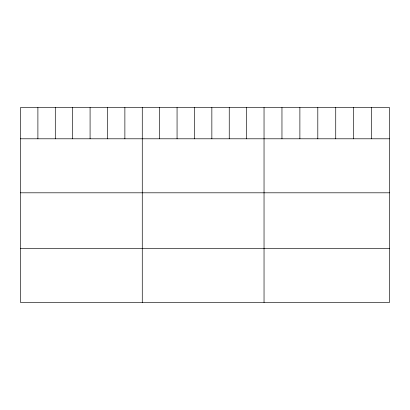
<?xml version="1.0" encoding="UTF-8"?>
<svg xmlns="http://www.w3.org/2000/svg" width="410" height="410" viewBox="0 0 410 410"><rect width="100%" height="100%" fill="white"/><g stroke="black" fill="none" stroke-linecap="round" stroke-linejoin="round"><path stroke-width="0.61" d="M389.5 138.795L389.5 302.462L20.5 302.462L20.5 107.538L389.5 107.538L389.5 138.795L20.5 138.795M20.5 192.808L389.5 192.808M20.5 248.455L389.5 248.455M371.578 107.538L371.578 138.795M353.656 107.538L353.656 138.795M335.734 107.538L335.734 138.795M317.806 107.538L317.806 138.795M299.884 107.538L299.884 138.795M281.962 107.538L281.962 138.795M264.04 107.538L264.04 302.462M246.646 107.538L246.646 138.795M229.246 107.538L229.246 138.795M211.852 107.538L211.852 138.795M194.458 107.538L194.458 138.795M177.064 107.538L177.064 138.795M159.664 107.538L159.664 138.795M142.27 107.538L142.27 302.462M124.876 107.538L124.876 138.795M107.476 107.538L107.476 138.795M90.082 107.538L90.082 138.795M72.688 107.538L72.688 138.795M55.294 107.538L55.294 138.795M37.894 107.538L37.894 138.795"/></g></svg>
